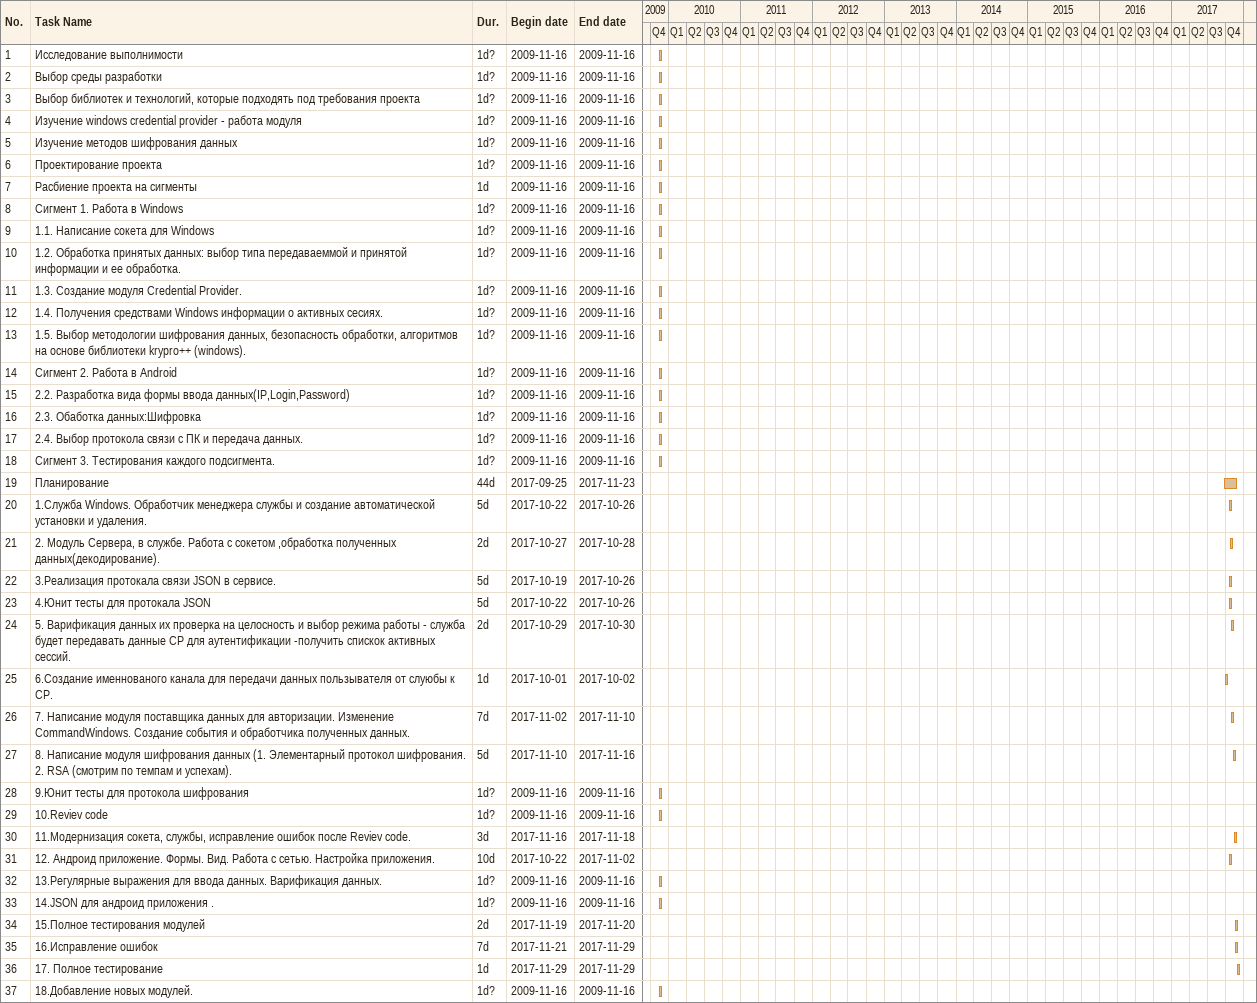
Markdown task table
| ID | Task | Duration | Start | Finish |
|---|---|---|---|---|
| 1 | Исследование выполнимости | 1d? | 2009-11-16 | 2009-11-16 |
| 2 | Выбор среды разработки | 1d? | 2009-11-16 | 2009-11-16 |
| 3 | Выбор библиотек и технологий, которые подходять под требования проекта | 1d? | 2009-11-16 | 2009-11-16 |
| 4 | Изучение windows credential provider - работа модуля | 1d? | 2009-11-16 | 2009-11-16 |
| 5 | Изучение методов шифрования данных | 1d? | 2009-11-16 | 2009-11-16 |
| 6 | Проектирование проекта | 1d? | 2009-11-16 | 2009-11-16 |
| 7 | Расбиение проекта на сигменты | 1d | 2009-11-16 | 2009-11-16 |
| 8 | Сигмент 1. Работа в Windows | 1d? | 2009-11-16 | 2009-11-16 |
| 9 | 1.1. Написание сокета для Windows | 1d? | 2009-11-16 | 2009-11-16 |
| 10 | 1.2. Обработка принятых данных: выбор типа передаваеммой и принятой информации и ее обработка. | 1d? | 2009-11-16 | 2009-11-16 |
| 11 | 1.3. Создание модуля Credential Provider. | 1d? | 2009-11-16 | 2009-11-16 |
| 12 | 1.4. Получения средствами Windows информации о активных сесиях. | 1d? | 2009-11-16 | 2009-11-16 |
| 13 | 1.5. Выбор методологии шифрования данных, безопасность обработки, алгоритмов на основе библиотеки krypro++ (windows). | 1d? | 2009-11-16 | 2009-11-16 |
| 14 | Сигмент 2. Работа в Android | 1d? | 2009-11-16 | 2009-11-16 |
| 15 | 2.2. Разработка вида формы ввода данных(IP,Login,Password) | 1d? | 2009-11-16 | 2009-11-16 |
| 16 | 2.3. Обаботка данных:Шифровка | 1d? | 2009-11-16 | 2009-11-16 |
| 17 | 2.4. Выбор протокола связи с ПК и передача данных. | 1d? | 2009-11-16 | 2009-11-16 |
| 18 | Сигмент 3. Тестирования каждого подсигмента. | 1d? | 2009-11-16 | 2009-11-16 |
| 19 | Планирование | 44d | 2017-09-25 | 2017-11-23 |
| 20 | 1.Служба Windows. Обработчик менеджера службы и создание автоматической установки и удаления. | 5d | 2017-10-22 | 2017-10-26 |
| 21 | 2. Модуль Сервера, в службе. Работа с сокетом ,обработка полученных данных(декодирование). | 2d | 2017-10-27 | 2017-10-28 |
| 22 | 3.Реализация протокала связи JSON в сервисе. | 5d | 2017-10-19 | 2017-10-26 |
| 23 | 4.Юнит тесты для протокала JSON | 5d | 2017-10-22 | 2017-10-26 |
| 24 | 5. Варификация данных их проверка на целосность и выбор режима работы - служба будет передавать данные CP для аутентификации -получить спискок активных сессий. | 2d | 2017-10-29 | 2017-10-30 |
| 25 | 6.Создание именнованого канала для передачи данных пользывателя от слуюбы к CP. | 1d | 2017-10-01 | 2017-10-02 |
| 26 | 7. Написание модуля поставщика данных для авторизации. Изменение CommandWindows. Создание события и обработчика полученных данных. | 7d | 2017-11-02 | 2017-11-10 |
| 27 | 8. Написание модуля шифрования данных (1. Элементарный протокол шифрования. 2. RSA (смотрим по темпам и успехам). | 5d | 2017-11-10 | 2017-11-16 |
| 28 | 9.Юнит тесты для протокола шифрования | 1d? | 2009-11-16 | 2009-11-16 |
| 29 | 10.Reviev code | 1d? | 2009-11-16 | 2009-11-16 |
| 30 | 11.Модернизация сокета, службы, исправление ошибок после Reviev code. | 3d | 2017-11-16 | 2017-11-18 |
| 31 | 12. Андроид приложение. Формы. Вид. Работа с сетью. Настройка приложения. | 10d | 2017-10-22 | 2017-11-02 |
| 32 | 13.Регулярные выражения для ввода данных. Варификация данных. | 1d? | 2009-11-16 | 2009-11-16 |
| 33 | 14.JSON для андроид приложения . | 1d? | 2009-11-16 | 2009-11-16 |
| 34 | 15.Полное тестирования модулей | 2d | 2017-11-19 | 2017-11-20 |
| 35 | 16.Исправление ошибок | 7d | 2017-11-21 | 2017-11-29 |
| 36 | 17. Полное тестирование | 1d | 2017-11-29 | 2017-11-29 |
| 37 | 18.Добавление новых модулей. | 1d? | 2009-11-16 | 2009-11-16 |
